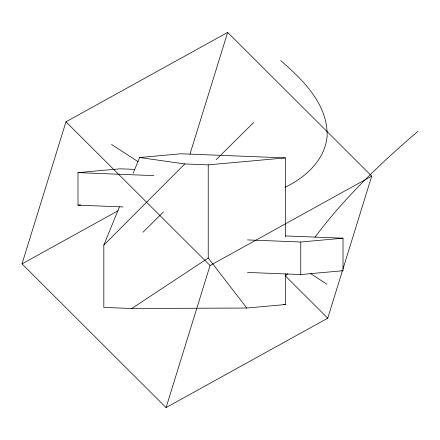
<?xml version="1.0" encoding="UTF-8"?>
<svg xmlns="http://www.w3.org/2000/svg" width="440" height="440" viewBox="0 0 440 440"><rect width="100%" height="100%" fill="white"/><g stroke="black" fill="none" stroke-linecap="round" stroke-linejoin="round"><path stroke-width="0.66" d="M123.074 206.943L77.99 205.161L77.99 172.629L120.236 168.812L134.585 169.378M119.444 206.861L103.829 245.119L103.824 307.395L131.775 308.5L246.802 308.039L285.373 304.552L285.373 273.719M246.802 308.039L208.23 258.027L208.23 164.868L285.379 157.905L285.379 236.709M300.768 274.538L300.768 242.011L343.019 238.194L343.019 270.727L300.768 274.538L247.489 272.437M342.54 270.386L327.745 318.18L166.073 407.594L22 263.885L65.978 121.82L227.656 32.406L371.723 176.115L342.947 269.077M189.959 154.176L227.656 32.406M166.073 407.594L210.045 265.529L371.723 176.115M133.128 173.333L139.585 157.514L180.978 153.774L285.379 157.905M314.985 237.237C344.509 197.588 380.512 163.29 418 131.285M103.829 245.119L184.795 163.944L208.23 164.868M143.028 232.21L163.499 211.899M216.156 159.676L253.693 122.441M287.771 273.834L285.324 275.968M131.775 308.5L208.23 258.027M22 263.885L118.168 210.705M285.346 187.154C305.541 177.441 324.923 160.001 327.096 136.433C328.125 104.505 303.034 79.86 280.638 60.555M77.99 205.161L80.713 204.913M77.99 172.629L153.813 175.626M285.637 235.928L343.019 238.194M247.489 239.905L300.768 242.011M341.649 270.672L343.019 270.727M283.316 304.475L285.373 304.552M139.585 157.514L184.795 163.944M111.573 144.474L138.072 161.667M310.327 273.433L327.03 284.273M285.401 275.94L327.745 318.18M65.978 121.82L210.045 265.529"/></g></svg>
